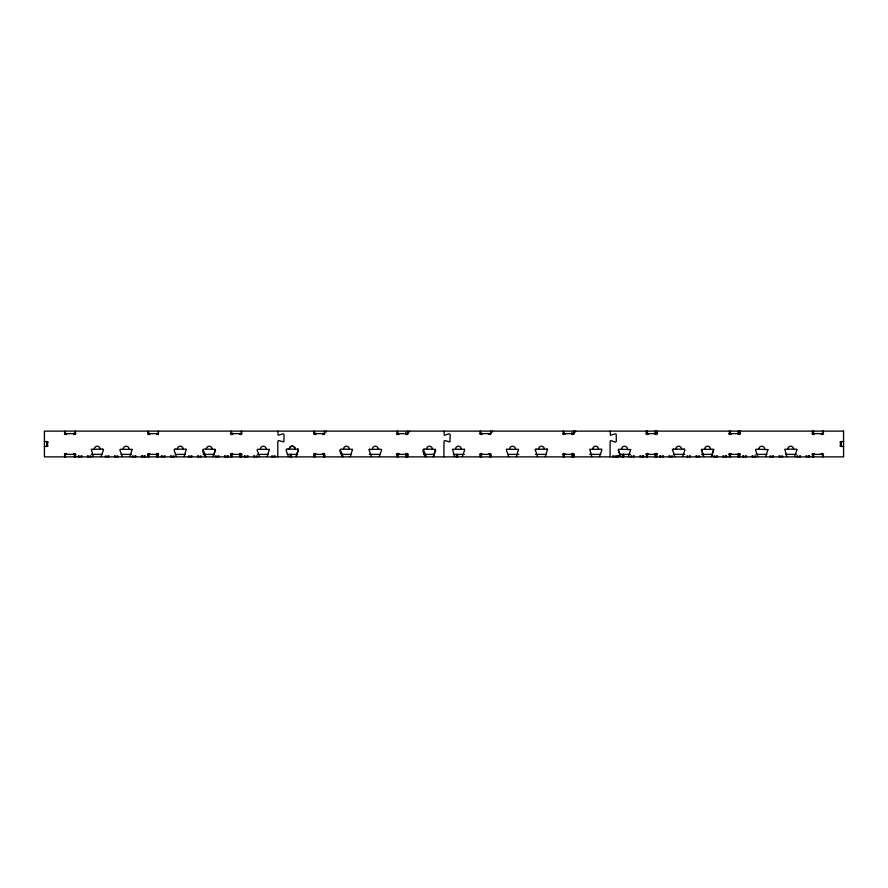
<?xml version="1.0" encoding="UTF-8"?>
<svg xmlns="http://www.w3.org/2000/svg" width="888" height="888" viewBox="0 0 888 888"><rect width="100%" height="100%" fill="white"/><g stroke="black" fill="none" stroke-linecap="round" stroke-linejoin="round"><path stroke-width="1.33" d="M277.789 456.876L277.822 441.181L278.71 440.592L283.816 441.913L284.082 434.632L283.117 433.799L278.199 435.275L277.789 431.124M291.342 456.721L291.342 455.944M443.922 456.876L443.956 441.181L444.855 440.592L449.95 441.913L450.227 434.632L449.25 433.799L444.333 435.275L443.922 431.124M610.056 456.876L610.123 441.081L611.033 440.592L615.44 442.169L616.316 441.347L616.205 434.21L615.34 433.81L610.511 435.298L610.1 431.124M122.255 456.643L119.88 449.95L120.291 449.261L132.19 449.428M202.986 449.95C210.589 465.19 199.7 450.66 203.818 449.117L215.14 449.306M259.474 456.643L257.098 449.95L257.52 449.261L269.408 449.428M340.204 449.95C347.807 465.19 336.918 450.66 341.036 449.117L352.358 449.306M423.287 449.805C431.035 465.312 419.78 450.649 424.109 449.117M464.346 449.306L452.525 449.261L454.534 456.643M601.565 449.306L589.743 449.261L591.752 456.643M618.337 449.95L620.668 456.643L618.292 449.95L618.736 449.217L630.702 449.572M701.365 449.883L703.696 456.643L701.709 449.306L713.552 449.306M767.92 449.572L755.954 449.217L755.51 449.95L757.897 456.643M535.22 449.883L536.097 449.117M672.438 449.883L673.315 449.117M174.903 449.117L174.026 449.95L176.412 456.643M369.575 449.217L369.086 449.95L371.462 456.643M535.253 449.728L537.562 456.643M672.494 449.65L674.825 456.643M101.077 456.643L103.463 449.95L102.586 449.117M129.992 456.643L132.145 449.428M184.149 456.643L186.247 449.361M215.451 449.95L213.109 456.643L215.396 449.883M267.21 456.643L269.364 449.428M296.137 456.643L298.224 449.361M296.181 456.643L298.512 449.95M350.283 456.643L352.492 449.495M379.198 456.643L381.585 449.95L381.163 449.261L369.264 449.428M433.355 456.643L435.431 449.306L423.909 449.139M433.4 456.643L435.731 449.95M462.271 456.643L464.657 449.95L464.158 449.217M516.416 456.643L518.459 449.306L506.604 449.306M545.343 456.643L547.441 449.361M599.489 456.643L601.875 449.95L601.376 449.217M628.404 456.643L630.658 449.572M682.561 456.643L684.937 449.95L684.071 449.117M765.623 456.643L767.909 449.65M794.549 456.643L796.88 449.883M102.775 449.139L91.331 449.261L93.296 456.643M286.891 449.117L286.014 449.95L288.356 456.643M796.925 449.883L796.125 449.128L784.803 449.261L786.812 456.643M506.793 449.217L506.304 449.95L508.68 456.643M535.741 449.184L547.197 449.184M672.96 449.184L684.415 449.184M286.691 449.139L297.991 449.184M64.358 433.622L75.913 433.622M147.808 433.622L158.508 433.622M230.392 433.622L242.013 433.622M313.875 433.622L324.62 433.622L324.62 431.124M396.47 433.622L408.08 433.622M479.92 433.622L490.764 433.622L490.764 431.124M562.57 433.622L574.114 433.622M646.02 433.622L657.586 433.622M728.604 433.622L740.159 433.622L739.97 431.124M812.054 433.622L823.62 433.622M149.661 434.443L147.963 434.443L148.096 431.124M156.677 434.443L158.386 434.443M397.169 434.443L398.867 434.443L398.834 433.622M405.894 434.443L407.592 434.443M729.448 434.443L731.146 434.443L731.101 433.622M44.4 441.58L47.675 441.58L47.675 443.234L46.798 443.234L47.675 446.42L44.4 446.42M843.589 441.58L840.215 441.58L840.215 443.234L841.091 443.234M841.091 444.766L840.215 444.766L840.259 446.42L843.589 446.42M174.858 449.117L186.003 449.184M149.661 453.557L147.963 453.557L148.007 456.876M156.677 453.557L158.386 453.557L158.342 456.876L158.264 455.944M397.169 453.557L398.867 453.557L398.834 454.379M405.894 453.557L407.592 453.557L407.548 456.876L407.481 455.944M655.1 453.557L656.798 453.557M64.358 454.379L75.913 454.379M91.331 454.379L102.342 454.379M121.068 454.379L131.213 454.379M147.808 454.379L158.508 454.379M175.436 454.379L185.414 454.379M203.186 454.379L214.286 454.379M230.392 454.379L242.013 454.379M257.476 454.379L268.487 454.379M287.179 454.379L296.847 454.379M313.875 454.379L324.62 454.379L324.62 456.876M341.58 454.379L351.548 454.379M369.33 454.379L380.419 454.379M396.47 454.379L408.08 454.379M423.609 454.379L434.621 454.379M453.313 454.379L464.357 454.379M479.986 454.379L490.742 454.379L490.742 456.876M507.714 454.379L518.814 454.379M535.453 454.379L546.553 454.379M562.559 454.379L574.136 454.379M589.754 454.379L600.765 454.379M619.447 454.379L630.502 454.379M646.02 454.379L657.542 454.379M673.715 454.379L684.815 454.379M701.465 454.379L712.565 454.379M728.571 454.379L740.192 454.379M755.888 454.379L766.899 454.379M785.625 454.379L796.636 454.379M812.054 454.379L823.576 454.379M546.853 449.117L547.63 449.572M297.791 449.139L298.424 449.572M713.63 449.428L711.521 456.643L713.719 449.572M622.544 455.944L622.544 456.721M617.349 456.721L617.349 455.944L617.349 456.876M623.62 455.944L623.62 456.721M618.425 456.721L618.425 455.944L618.425 456.876M841.058 441.58L841.058 446.42M823.098 431.124L823.098 433.622M822.932 431.124L822.932 434.443L821.234 434.443L821.234 433.622M822.932 456.876L822.899 453.557L821.234 453.557L821.234 454.379M822.643 454.379L822.643 456.876M814.218 433.622L814.218 434.443L812.509 434.443L812.509 431.124M814.174 454.379L814.174 453.557L812.509 453.557L812.553 456.876M813.552 431.124L813.552 432.056M813.552 432.833L813.552 433.622M813.552 454.379L813.552 456.876M812.653 431.124L812.764 433.622M812.764 454.379L812.764 455.167M812.764 455.944L812.764 456.876M809.634 455.944L809.634 456.876M809.479 455.944L809.479 456.876M808.857 455.944L808.857 456.876M808.646 455.944L808.646 456.876M807.137 455.944L807.137 456.876M806.149 455.633L806.149 456.876M800.343 455.633L800.343 456.876M799.389 455.944L799.389 456.876M797.846 455.944L797.846 456.876M797.013 455.944L797.013 456.876M782.495 455.944L782.495 456.876M781.662 455.944L781.662 456.876M780.152 455.944L780.152 456.876M779.165 455.633L779.165 456.876M773.359 455.633L773.359 456.876M772.405 455.944L772.405 456.876M770.862 455.944L770.862 456.876M770.029 455.944L770.029 456.876M755.51 455.944L755.51 456.876M754.678 455.944L754.678 456.876M753.168 455.944L753.168 456.876M752.18 455.633L752.18 456.876M746.375 455.633L746.375 456.876M745.421 455.944L745.421 456.876M743.878 455.944L743.878 456.876M743.045 455.944L743.045 456.876M742.89 455.944L742.89 456.876M739.76 431.124L739.87 434.443L738.161 434.443L738.206 433.622M739.826 456.876L739.826 453.557L738.161 453.557L738.161 454.379M738.971 431.124L738.971 433.622M738.971 454.379L738.971 455.167M738.971 455.944L738.971 456.876M738.05 431.124L738.05 433.622M738.05 454.379L738.05 456.876M731.101 454.379L731.146 453.557L729.448 453.557L729.448 456.876M730.48 431.124L730.48 432.056M730.48 432.833L730.48 433.622M730.48 454.379L730.48 456.876M729.647 431.124L729.703 433.622M729.703 454.379L729.703 455.167M729.703 455.944L729.703 456.876M729.448 431.124L729.481 434.443M726.573 455.944L726.573 456.876M726.406 455.944L726.406 456.876M725.785 455.944L725.785 456.876M725.574 455.944L725.574 456.876M724.064 455.944L724.064 456.876M723.087 455.633L723.087 456.876M717.271 455.633L717.271 456.876M716.283 455.944L716.283 456.876M714.773 455.944L714.773 456.876M713.941 455.944L713.941 456.876M699.422 455.944L699.422 456.876M698.59 455.944L698.59 456.876M697.08 455.944L697.08 456.876M696.103 455.633L696.103 456.876M690.287 455.633L690.287 456.876M689.299 455.944L689.299 456.876M687.789 455.944L687.789 456.876M686.968 455.944L686.968 456.876M672.438 455.944L672.438 456.876M671.606 455.944L671.606 456.876M670.096 455.944L670.096 456.876M669.119 455.633L669.119 456.876M663.303 455.633L663.303 456.876M662.315 455.944L662.315 456.876M660.805 455.944L660.805 456.876M659.984 455.944L659.984 456.876M659.817 455.944L659.817 456.876M656.898 431.124L656.954 433.622M656.687 431.124L656.798 434.443L655.1 434.443L654.978 431.124M656.754 453.557L656.798 456.876M655.899 431.124L655.899 433.622M655.899 454.379L655.899 455.167M655.899 455.944L655.899 456.876M655.133 453.557L655.133 454.379M654.978 454.379L654.978 456.876M648.04 433.622L648.04 434.443L646.375 434.443L646.375 431.124M648.074 454.379L648.04 453.557L646.375 453.557L646.375 456.876M647.419 431.124L647.419 432.056M647.419 432.833L647.419 433.622M647.419 454.379L647.419 456.876M646.575 431.124L646.63 433.622M646.63 454.379L646.63 455.167M646.63 455.944L646.63 456.876M643.5 455.944L643.5 456.876M643.334 455.944L643.334 456.876M642.712 455.944L642.712 456.876M642.501 455.944L642.501 456.876M641.003 455.944L641.003 456.876M640.015 455.633L640.015 456.876M634.199 455.633L634.199 456.876M633.255 455.944L633.255 456.876M631.712 455.944L631.712 456.876M630.88 455.944L630.88 456.876M623.62 454.379L623.62 456.876M623.52 454.379L623.565 456.876M622.544 454.379L622.544 456.876M616.35 455.944L616.35 456.876M615.528 455.944L615.528 456.876M614.019 455.944L614.019 456.876M613.031 455.633L613.031 456.876M575.546 431.124L575.546 432.056M573.837 431.124L573.892 433.622M573.826 454.379L573.826 456.876M573.726 431.124L573.692 434.443L572.027 434.443L572.072 433.622M573.692 456.876L573.726 453.557L572.027 453.557L572.027 454.379M573.615 432.833L573.615 433.622M573.615 454.379L573.615 455.167M573.615 455.944L573.615 456.876M572.838 454.379L572.838 455.167M572.838 455.944L572.838 456.876M571.916 432.367L571.916 433.622M571.916 454.379L571.916 456.876M564.968 433.622L565.012 434.443L563.303 434.443L563.347 431.124M565.012 454.379L564.968 453.557L563.303 453.557L563.303 456.876M564.346 432.833L564.346 433.622M564.346 454.379L564.346 456.876M563.447 431.124L563.558 433.622M563.558 454.379L563.558 456.876M492.485 431.124L492.485 432.056M490.62 431.124L490.62 434.443L488.955 434.443L488.955 433.622M490.62 456.876L490.62 453.557L488.955 453.557L488.999 454.379M490.542 432.833L490.542 433.622M490.542 454.379L490.542 455.167M490.542 455.944L490.542 456.876M489.765 454.379L489.765 455.167M489.765 455.944L489.765 456.876M481.895 433.622L481.94 434.443L480.242 434.443L480.275 431.124M481.94 454.379L481.895 453.557L480.242 453.557L480.242 456.876M481.274 432.833L481.274 433.622M481.274 454.379L481.274 456.876M480.441 431.124L480.497 433.622M480.419 454.379L480.497 456.876M456.41 454.379L456.41 456.876M409.401 431.124L409.401 432.056M407.747 433.622L407.681 431.124L407.548 434.443M407.703 454.379L407.703 456.876M407.481 432.833L407.481 433.622M407.481 454.379L407.481 455.167M406.693 454.379L406.693 455.167M406.693 455.944L406.693 456.876M405.894 433.622L405.927 434.443M405.927 453.557L405.894 454.379M405.772 432.367L405.772 433.622M405.772 454.379L405.772 456.876M398.201 432.833L398.201 433.622M398.201 454.379L398.201 456.876M397.358 431.124L397.424 433.622M397.358 454.379L397.424 456.876M397.302 431.124L397.214 434.443M397.214 453.557L397.169 456.876M326.329 431.124L326.329 432.056M324.475 431.124L324.475 434.443L322.821 434.443L322.821 433.622M324.475 456.876L324.475 453.557L322.821 453.557L322.866 454.379M324.409 432.833L324.409 433.622M324.409 454.379L324.409 455.167M324.409 455.944L324.409 456.876M323.621 454.379L323.621 455.167M323.621 455.944L323.621 456.876M315.806 433.622L315.762 434.443L314.097 434.443L314.23 431.124L314.352 433.622M315.806 454.379L315.762 453.557L314.097 453.557L314.141 456.876M315.14 432.833L315.14 433.622M315.14 454.379L315.14 456.876M314.352 454.379L314.352 456.876M291.342 454.379L291.342 456.876M291.297 454.379L291.297 456.876M290.265 454.379L290.265 456.876M274.936 455.633L274.936 456.876M273.992 455.944L273.992 456.876M272.45 455.944L272.45 456.876M271.617 455.944L271.617 456.876M257.087 455.944L257.087 456.876M256.266 455.944L256.266 456.876M254.756 455.944L254.756 456.876M253.768 455.633L253.768 456.876M247.952 455.633L247.952 456.876M246.975 455.944L246.975 456.876M245.465 455.944L245.465 456.876M244.633 455.944L244.633 456.876M244.466 455.944L244.466 456.876M241.547 431.124L241.547 433.622M241.547 454.379L241.603 456.876M241.414 431.124L241.414 434.443L239.749 434.443L239.749 433.622M241.458 456.876L241.414 453.557L239.749 453.557L239.749 454.379M241.336 432.833L241.336 433.622M241.336 454.379L241.336 455.167M241.336 455.944L241.336 456.876M240.559 454.379L240.559 455.167M240.559 455.944L240.559 456.876M239.638 454.379L239.638 456.876M232.689 433.622L232.734 434.443L231.024 434.443L231.169 431.124M232.689 454.379L232.734 453.557L231.024 453.557L231.069 456.876M232.068 432.833L232.068 433.622M232.068 454.379L232.068 456.876M231.28 432.833L231.224 433.622M231.224 454.379L231.28 456.876M228.149 455.944L228.149 456.876M227.994 455.944L227.994 456.876M227.372 455.944L227.372 456.876M227.162 455.944L227.162 456.876M224.664 455.633L224.664 456.876M218.848 455.633L218.848 456.876M217.871 455.944L217.871 456.876M216.361 455.944L216.361 456.876M215.529 455.944L215.529 456.876M201.01 455.944L201.01 456.876M200.177 455.944L200.177 456.876M198.668 455.944L198.668 456.876M197.68 455.633L197.68 456.876M191.864 455.633L191.864 456.876M190.887 455.944L190.92 456.876M189.377 455.944L189.377 456.876M188.545 455.944L188.545 456.876M174.026 455.944L174.026 456.876M173.193 455.944L173.193 456.876M171.684 455.944L171.684 456.876M170.696 455.633L170.696 456.876M164.891 455.633L164.891 456.876M163.903 455.944L163.936 456.876M162.393 455.944L162.393 456.876M161.561 455.944L161.561 456.876M161.405 455.944L161.405 456.876M158.475 431.124L158.342 434.443M158.264 432.833L158.264 433.622M158.264 454.379L158.264 455.167M157.487 454.379L157.487 455.167M157.487 455.944L157.487 456.876M156.677 433.622L156.721 434.443M156.721 453.557L156.677 454.379M156.566 454.379L156.566 456.876M149.617 433.622L149.617 434.443M149.617 453.557L149.617 454.379M148.995 432.833L148.995 433.622M148.995 454.379L148.995 456.876M148.152 432.833L148.218 433.622M148.152 454.379L148.218 456.876M145.077 455.944L145.077 456.876M144.922 455.944L144.922 456.876M144.3 455.944L144.3 456.876M144.089 455.944L144.089 456.876M142.579 455.944L142.579 456.876M142.546 455.944L142.546 456.876M141.603 455.633L141.603 456.876M135.786 455.633L135.786 456.876M134.832 455.944L134.798 456.876M133.289 455.944L133.289 456.876M132.456 455.944L132.456 456.876M117.938 455.944L117.938 456.876M117.105 455.944L117.105 456.876M115.595 455.944L115.595 456.876M114.619 455.633L114.619 456.876M108.802 455.633L108.802 456.876M107.814 455.944L107.848 456.876M106.305 455.944L106.305 456.876M105.472 455.944L105.472 456.876M90.953 455.944L90.953 456.876M90.121 455.944L90.121 456.876M88.611 455.944L88.611 456.876M87.635 455.633L87.635 456.876M81.818 455.633L81.818 456.876M80.864 455.944L80.864 456.876M79.321 455.944L79.321 456.876M78.488 455.944L78.488 456.876M78.333 455.944L78.333 456.876M75.469 432.833L75.469 433.622M75.469 454.379L75.469 456.876M75.402 431.124L75.269 434.443L73.615 434.443L73.615 433.622M75.269 456.876L75.314 453.557L73.615 453.557L73.66 454.379M75.203 432.833L75.203 433.622M75.203 454.379L75.203 455.167M75.203 455.944L75.203 456.876M74.414 432.833L74.414 433.622M74.414 454.379L74.414 455.167M74.414 455.944L74.414 456.876M66.556 433.622L66.6 434.443L64.891 434.443L65.024 431.124M66.556 454.379L66.6 453.557L64.891 453.557L64.891 456.876M65.324 454.379L65.324 456.876M65.079 432.833L65.079 433.622M65.079 454.379L65.079 456.876M47.63 441.58L47.63 443.234M47.63 444.766L47.63 446.42M46.931 441.58L46.931 446.42M177.367 449.117A2.908 2.908 0 0 1 180.275 446.22A2.908 2.908 0 0 1 183.183 449.117M123.221 449.117A2.908 2.908 0 0 1 126.129 446.22A2.908 2.908 0 0 1 129.038 449.117M94.306 449.117A2.908 2.908 0 0 1 97.214 446.22A2.908 2.908 0 0 1 100.111 449.117M260.439 449.117A2.908 2.908 0 0 1 263.348 446.22A2.908 2.908 0 0 1 266.256 449.117M206.294 449.117A2.908 2.908 0 0 1 209.191 446.22A2.908 2.908 0 0 1 212.099 449.117M426.573 449.117A2.908 2.908 0 0 1 429.481 446.22A2.908 2.908 0 0 1 432.389 449.117M372.427 449.117A2.908 2.908 0 0 1 375.335 446.22A2.908 2.908 0 0 1 378.244 449.117M343.512 449.117A2.908 2.908 0 0 1 346.42 446.22A2.908 2.908 0 0 1 349.328 449.117M592.718 449.117A2.908 2.908 0 0 1 595.626 446.22A2.908 2.908 0 0 1 598.534 449.117M538.561 449.117A2.908 2.908 0 0 1 541.469 446.22A2.908 2.908 0 0 1 544.377 449.117M509.645 449.117A2.908 2.908 0 0 1 512.554 446.22A2.908 2.908 0 0 1 515.462 449.117M455.5 449.117A2.908 2.908 0 0 1 458.408 446.22A2.908 2.908 0 0 1 461.305 449.117M787.767 449.117A2.908 2.908 0 0 1 790.675 446.22A2.908 2.908 0 0 1 793.583 449.117M758.851 449.117A2.908 2.908 0 0 1 761.76 446.22A2.908 2.908 0 0 1 764.668 449.117M704.706 449.117A2.908 2.908 0 0 1 707.614 446.22A2.908 2.908 0 0 1 710.522 449.117M675.779 449.117A2.908 2.908 0 0 1 678.687 446.22A2.908 2.908 0 0 1 681.596 449.117M621.633 449.117A2.908 2.908 0 0 1 624.542 446.22A2.908 2.908 0 0 1 627.45 449.117M843.6 431.124L44.4 431.124L44.444 456.876L843.589 456.876L843.545 431.124M457.475 456.876L457.475 454.379L457.442 456.876M225.652 456.876L225.652 455.944L225.619 456.876M292.241 446.22A2.908 2.908 0 0 0 289.333 449.117A2.908 2.908 0 0 1 292.263 446.22A2.908 2.908 0 0 1 295.171 449.117A2.908 2.908 0 0 0 292.241 446.22"/></g></svg>
